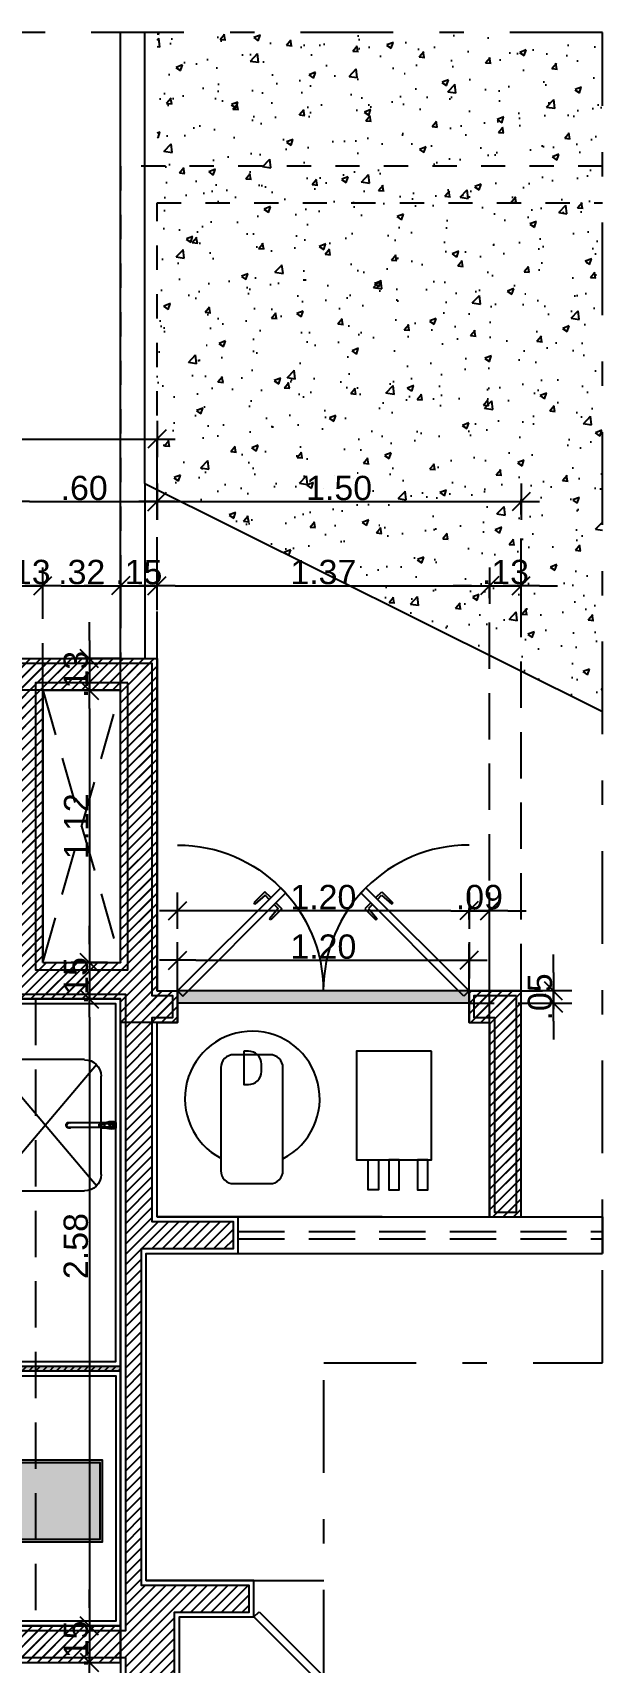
# Model space of a CAD drawing. Header units: millimetres. Extents: x 1999 to 2304, y 1614 to 1800.
# Drawn here: x 2042.85 to 2045.19, y 1639.09 to 1645.8 of the extents above; entities that cross this region are included whole.
import ezdxf

# ---------------------------------------------------------------- set-up
doc = ezdxf.new("R2010")
doc.units = ezdxf.units.MM
doc.header["$LTSCALE"] = 0.03
doc.header["$PDMODE"] = 34
for name, pattern in [('DASHDOT', [25.4, 12.7, -6.35, 0, -6.35]), ('HIDDEN', [9.525, 6.35, -3.175]), ('HIDDEN2', [0.1875, 0.125, -0.0625])]:
    doc.linetypes.add(name, pattern=pattern)
for name, color, linetype in [('BANCADAS', 5, 'Continuous'), ('BLOCOS', 5, 'Continuous'), ('Construir Tijolos', 160, 'Continuous'), ('COTA', 250, 'Continuous'), ('COTA Especificações', 250, 'Continuous'), ('Demolir', 193, 'HIDDEN2'), ('Especificações', 3, 'Continuous'), ('Esquadrias', 3, 'Continuous'), ('Layout', 6, 'Continuous'), ('LOUÇAS E METAIS', 5, 'Continuous'), ('Permanecer', 84, 'Continuous'), ('PL1', 1, 'Continuous'), ('PL250', 250, 'Continuous'), ('PL251', 251, 'Continuous'), ('PL4', 4, 'Continuous'), ('Projeção', 250, 'HIDDEN'), ('Vegetação', 84, 'Continuous')]:
    doc.layers.add(name, color=color, linetype=linetype)
doc.styles.get("Standard").update_dxf_attribs({"font": 'arial.ttf'})
doc.dimstyles.new('TICK01', dxfattribs={"dimscale": 0, "dimtxt": 2, "dimasz": 1.5, "dimexe": 0.18, "dimexo": 0.06, "dimgap": 0.09, "dimtad": 1, "dimzin": 4, "dimdsep": 46, "dimtxsty": 'Standard', "dimblk": 'TICK1', "dimcen": 0.09, "dimclrd": 256, "dimclre": 256, "dimclrt": 4, "dimaunit": 1, "dimadec": 0, "dimazin": 0, "dimtfac": 1, "dimtix": 1, "dimtmove": 2, "dimatfit": 3, "dimldrblk": 'TICK1', "dimfxl": 1, "dimtolj": 1, "dimtzin": 12, "dimarcsym": 0})
pattern_1 = [(45, (0, 0), (-0.02121320344, 0.02121320344), [])]

# ---------------------------------------------------------------- blocks, each defined once
blk = doc.blocks.new('PORTA60E')
at = {"layer": 'Esquadrias'}
for p, q in [((-0.4455, 0.4031), (-0.4243, 0.4243)), ((-0.0212, -0.0212), (-0.4455, 0.4031)), ((-0.4243, 0.4243), (0, 0)), ((-0.3837, 0.3837), (-0.3594, 0.4079)), ((-0.3594, 0.4079), (-0.3134, 0.3619)), ((-0.4049, 0.3624), (-0.4292, 0.3382)), ((-0.4292, 0.3382), (-0.3832, 0.2922)), ((-0.3978, 0.3554), (-0.4146, 0.3386)), ((-0.4146, 0.3386), (-0.3785, 0.2968)), ((-0.3766, 0.3766), (-0.3598, 0.3934)), ((-0.3598, 0.3934), (-0.318, 0.3573)), ((-0.3134, 0.3619), (-0.318, 0.3573)), ((-0.3832, 0.2922), (-0.3785, 0.2968)), ((0, 0), (-0.0212, -0.0212))]:
    blk.add_line(p, q, dxfattribs=at)
at = {"layer": 'Esquadrias', "color": 250}
blk.add_arc((0, 0), 0.6, 90, 180, dxfattribs=at)
blk = doc.blocks.new('compressor.01')
at = {"layer": 'Layout', "color": 5}
blk.add_lwpolyline([(0.0978, -0.096), (0.0978, 0.2239, 0.414214), (0.0578, 0.2639), (-0.055, 0.2639, 0.414214), (-0.0951, 0.2239), (-0.0951, -0.096, 0.414214), (-0.055, -0.1361), (0.0578, -0.1361, 0.414214)], format="xyb", close=True, dxfattribs=at)
at = {"layer": 'Layout'}
blk.add_lwpolyline([(0.0258, -0.1474), (0.0258, -0.0436), (0.012, -0.0436, 0.414214), (-0.0281, -0.0837), (-0.0281, -0.1073, 0.414214), (0.012, -0.1474)], format="xyb", close=True, dxfattribs=at)
at = {"layer": 'Layout', "color": 250}
blk.add_arc((0, 0), 0.2093, 117.0357, 62.1258, dxfattribs=at)
blk = doc.blocks.new('autoclave.01')
at = {"layer": 'Layout'}
h = blk.add_hatch(color=9, dxfattribs=at)
h.dxf.hatch_style = 1
h.paths.add_polyline_path([(0, -0.2425), (0.335, -0.2425), (0.335, 0.2425), (0, 0.2425)])
at = {"layer": 'Layout', "color": 5}
blk.add_lwpolyline([(0, -0.2425), (0.335, -0.2425), (0.335, 0.2425), (0, 0.2425)], close=True, dxfattribs=at)
at = {"layer": 'Layout', "color": 250}
blk.add_lwpolyline([(0.01, -0.2325), (0.325, -0.2325), (0.325, 0.2325), (0.01, 0.2325)], close=True, dxfattribs=at)
blk = doc.blocks.new('erwerh')
at = {"layer": 'BLOCOS', "color": 250}
for p, q in [((557523.0138, 9587158.7642), (557523.2877, 9587159.0864)), ((557523.0138, 9587159.0864), (557523.2877, 9587158.7642))]:
    blk.add_line(p, q, dxfattribs=at)
at = {"layer": 'BLOCOS', "color": 6}
for p, q in [((557523.0458, 9587159.1003), (557523.2558, 9587159.1003)), ((557523.002, 9587158.794), (557523.002, 9587159.0565)), ((557523.2995, 9587159.0565), (557523.2995, 9587158.794)), ((557523.2558, 9587158.7503), (557523.0458, 9587158.7503))]:
    blk.add_line(p, q, dxfattribs=at)
for centre, start, end in [((557523.0458, 9587159.0565), 90, 180), ((557523.2558, 9587159.0565), 0, 90), ((557523.0458, 9587158.794), 180, 270), ((557523.2558, 9587158.794), 270, 0)]:
    blk.add_arc(centre, 0.0437, start, end, dxfattribs=at)
blk = doc.blocks.new('tornaira de parede.01')
at = {"layer": 'LOUÇAS E METAIS'}
for p, q in [((-0.0095, 0.0563), (-0.0095, 0.1923)), ((0.0095, 0.0563), (0.0095, 0.1923)), ((-0.0048, 0.0455), (-0.0048, 0.0695)), ((-0.0048, 0.0695), (0.0047, 0.0695)), ((0.0047, 0.0455), (0.0047, 0.0695)), ((0, 0.0173), (-0.0152, 0.0325)), ((-0.0118, 0), (0.0118, 0)), ((-0.011, 0.0563), (-0.0048, 0.0563)), ((-0.011, 0.0563), (-0.011, 0.0384)), ((-0.0068, 0.0445), (-0.0068, 0.0455)), ((-0.0068, 0.0445), (-0.0068, 0.026)), ((0.0152, 0.0325), (0, 0.0173)), ((0.0047, 0.0563), (0.011, 0.0563)), ((0.0068, 0.0445), (0.0068, 0.0455)), ((0.0068, 0.0455), (0.0068, 0.0455)), ((0.0068, 0.0445), (0.0068, 0.026)), ((0.011, 0.0563), (0.011, 0.0384))]:
    blk.add_line(p, q, dxfattribs=at)
for radius in [0.011, 0.00911, 0.00711]:
    blk.add_circle((0, 0.0173), radius, dxfattribs=at)
for centre, radius, start, end in [((0, 0.1923), 0.012, 322.34154, 217.65846), ((0, 0.1923), 0.0095, 0, 180), ((0.0213, 0.0173), 0.0373, 152.38264, 207.61735), ((0, 0.0173), 0.013, 121.28067, 58.71933), ((-0.021, 0.0384), 0.01, 337.48952, 0), ((0.021, 0.0384), 0.01, 180, 202.51048), ((-0.0213, 0.0173), 0.0373, 332.38265, 27.61736)]:
    blk.add_arc(centre, radius, start, end, dxfattribs=at)
at = {"layer": 'LOUÇAS E METAIS', "extrusion": (0, 0, -1)}
for major_axis, ratio, start_param, end_param in [((-0.00675, 0), 0.145907, 2.351393, 7.073385), ((0.00475, 0), 0.103175, 0, 3.141593)]:
    blk.add_ellipse((0, 0.0455), major_axis=major_axis, ratio=ratio, start_param=start_param, end_param=end_param, dxfattribs=at)
blk = doc.blocks.new('TICK1')
for p, q in [((0, 1), (0, -1)), ((-1, 0), (1, 0)), ((0.5, 0.5), (-0.5, -0.5))]:
    blk.add_line(p, q)
blk = doc.blocks.new('*D182')
at = {"layer": 'COTA', "lineweight": -2}
for p, q in [((2042.6831, 1643.5237), (2042.6081, 1643.5237)), ((2042.7581, 1643.5237), (2042.8881, 1643.5237)), ((2042.9631, 1643.5237), (2043.0381, 1643.5237))]:
    blk.add_line(p, q, dxfattribs=at)
at = {"layer": 'COTA', "linetype": 'HIDDEN', "lineweight": -2}
for p, q in [((2042.7581, 1643.2264), (2042.7581, 1643.5327)), ((2042.8881, 1643.0964), (2042.8881, 1643.5327))]:
    blk.add_line(p, q, dxfattribs=at)
at = {"layer": 'DEFPOINTS', "color": 0}
for p in [(2042.8881, 1643.5237), (2042.7581, 1643.2234), (2042.8881, 1643.0934)]:
    blk.add_point(p, dxfattribs=at)
at = {"layer": 'COTA', "lineweight": -2, "xscale": 0.07499999993790162, "yscale": 0.07499999993790162, "zscale": 0.07499999993790162}
blk.add_blockref('TICK1', (2042.7581, 1643.5237), dxfattribs=at)
at = {"layer": 'COTA', "lineweight": -2, "xscale": 0.07499999993790162, "yscale": 0.07499999993790162, "zscale": 0.07499999993790162, "rotation": 180}
blk.add_blockref('TICK1', (2042.8881, 1643.5237), dxfattribs=at)
at = {"layer": 'COTA', "color": 4, "insert": (2042.8231, 1643.5793), "char_height": 0.1, "attachment_point": 5}
blk.add_mtext('\\A1;.13', dxfattribs=at)
blk = doc.blocks.new('*D183')
at = {"layer": 'COTA', "linetype": 'HIDDEN', "lineweight": -2}
for p, q in [((2042.8881, 1643.0964), (2042.8881, 1643.5327)), ((2043.2081, 1643.0964), (2043.2081, 1643.5327))]:
    blk.add_line(p, q, dxfattribs=at)
at = {"layer": 'COTA', "lineweight": -2}
blk.add_line((2042.9631, 1643.5237), (2043.1331, 1643.5237), dxfattribs=at)
at = {"layer": 'DEFPOINTS', "color": 0}
for p in [(2043.2081, 1643.5237), (2042.8881, 1643.0934), (2043.2081, 1643.0934)]:
    blk.add_point(p, dxfattribs=at)
at = {"layer": 'COTA', "lineweight": -2, "xscale": 0.07499999993790162, "yscale": 0.07499999993790162, "zscale": 0.07499999993790162, "rotation": 180}
blk.add_blockref('TICK1', (2042.8881, 1643.5237), dxfattribs=at)
at = {"layer": 'COTA', "lineweight": -2, "xscale": 0.07499999993790162, "yscale": 0.07499999993790162, "zscale": 0.07499999993790162}
blk.add_blockref('TICK1', (2043.2081, 1643.5237), dxfattribs=at)
at = {"layer": 'COTA', "color": 4, "insert": (2043.0481, 1643.5793), "char_height": 0.1, "attachment_point": 5}
blk.add_mtext('\\A1;.32', dxfattribs=at)
blk = doc.blocks.new('*D184')
at = {"layer": 'COTA', "lineweight": -2}
for p, q in [((2043.1331, 1643.5237), (2043.0581, 1643.5237)), ((2043.2081, 1643.5237), (2043.3581, 1643.5237)), ((2043.4331, 1643.5237), (2043.5081, 1643.5237))]:
    blk.add_line(p, q, dxfattribs=at)
at = {"layer": 'COTA', "linetype": 'HIDDEN', "lineweight": -2}
for p, q in [((2043.2081, 1643.0964), (2043.2081, 1643.5327)), ((2043.3581, 1643.2264), (2043.3581, 1643.5327))]:
    blk.add_line(p, q, dxfattribs=at)
at = {"layer": 'DEFPOINTS', "color": 0}
for p in [(2043.3581, 1643.5237), (2043.3581, 1643.2234), (2043.2081, 1643.0934)]:
    blk.add_point(p, dxfattribs=at)
at = {"layer": 'COTA', "lineweight": -2, "xscale": 0.07499999993790162, "yscale": 0.07499999993790162, "zscale": 0.07499999993790162}
blk.add_blockref('TICK1', (2043.2081, 1643.5237), dxfattribs=at)
at = {"layer": 'COTA', "lineweight": -2, "xscale": 0.07499999993790162, "yscale": 0.07499999993790162, "zscale": 0.07499999993790162, "rotation": 180}
blk.add_blockref('TICK1', (2043.3581, 1643.5237), dxfattribs=at)
at = {"layer": 'COTA', "color": 4, "insert": (2043.2831, 1643.5792), "char_height": 0.1, "attachment_point": 5}
blk.add_mtext('\\A1;.15', dxfattribs=at)
blk = doc.blocks.new('*D185')
at = {"layer": 'COTA', "linetype": 'HIDDEN', "lineweight": -2}
for p, q in [((2043.3581, 1643.2264), (2043.3581, 1643.5327)), ((2044.7281, 1641.7294), (2044.7281, 1643.5327))]:
    blk.add_line(p, q, dxfattribs=at)
at = {"layer": 'COTA', "lineweight": -2}
blk.add_line((2043.4331, 1643.5237), (2044.6531, 1643.5237), dxfattribs=at)
at = {"layer": 'DEFPOINTS', "color": 0}
for p in [(2044.7281, 1643.5237), (2043.3581, 1643.2234), (2044.7281, 1641.7264)]:
    blk.add_point(p, dxfattribs=at)
at = {"layer": 'COTA', "lineweight": -2, "xscale": 0.07499999993790162, "yscale": 0.07499999993790162, "zscale": 0.07499999993790162, "rotation": 180}
blk.add_blockref('TICK1', (2043.3581, 1643.5237), dxfattribs=at)
at = {"layer": 'COTA', "lineweight": -2, "xscale": 0.07499999993790162, "yscale": 0.07499999993790162, "zscale": 0.07499999993790162}
blk.add_blockref('TICK1', (2044.7281, 1643.5237), dxfattribs=at)
at = {"layer": 'COTA', "color": 4, "insert": (2044.0431, 1643.5793), "char_height": 0.1, "attachment_point": 5}
blk.add_mtext('\\A1;1.37', dxfattribs=at)
blk = doc.blocks.new('*D186')
at = {"layer": 'COTA', "lineweight": -2}
for p, q in [((2044.6531, 1643.5237), (2044.5781, 1643.5237)), ((2044.7281, 1643.5237), (2044.8581, 1643.5237)), ((2044.9331, 1643.5237), (2045.0081, 1643.5237))]:
    blk.add_line(p, q, dxfattribs=at)
at = {"layer": 'COTA', "linetype": 'HIDDEN', "lineweight": -2}
for p, q in [((2044.7281, 1641.7294), (2044.7281, 1643.5327)), ((2044.8581, 1641.8594), (2044.8581, 1643.5327))]:
    blk.add_line(p, q, dxfattribs=at)
at = {"layer": 'DEFPOINTS', "color": 0}
for p in [(2044.8581, 1643.5237), (2044.8581, 1641.8564), (2044.7281, 1641.7264)]:
    blk.add_point(p, dxfattribs=at)
at = {"layer": 'COTA', "lineweight": -2, "xscale": 0.07499999993790162, "yscale": 0.07499999993790162, "zscale": 0.07499999993790162}
blk.add_blockref('TICK1', (2044.7281, 1643.5237), dxfattribs=at)
at = {"layer": 'COTA', "lineweight": -2, "xscale": 0.07499999993790162, "yscale": 0.07499999993790162, "zscale": 0.07499999993790162, "rotation": 180}
blk.add_blockref('TICK1', (2044.8581, 1643.5237), dxfattribs=at)
at = {"layer": 'COTA', "color": 4, "insert": (2044.7931, 1643.5793), "char_height": 0.1, "attachment_point": 5}
blk.add_mtext('\\A1;.13', dxfattribs=at)
blk = doc.blocks.new('*D188')
at = {"layer": 'COTA', "linetype": 'HIDDEN', "lineweight": -2}
for p, q in [((2042.7581, 1643.5267), (2042.7581, 1643.8784)), ((2043.3581, 1643.5267), (2043.3581, 1643.8784))]:
    blk.add_line(p, q, dxfattribs=at)
at = {"layer": 'COTA', "lineweight": -2}
blk.add_line((2042.8331, 1643.8694), (2043.2831, 1643.8694), dxfattribs=at)
at = {"layer": 'DEFPOINTS', "color": 0}
for p in [(2043.3581, 1643.8694), (2042.7581, 1643.5237), (2043.3581, 1643.5237)]:
    blk.add_point(p, dxfattribs=at)
at = {"layer": 'COTA', "lineweight": -2, "xscale": 0.07499999993790162, "yscale": 0.07499999993790162, "zscale": 0.07499999993790162, "rotation": 180}
blk.add_blockref('TICK1', (2042.7581, 1643.8694), dxfattribs=at)
at = {"layer": 'COTA', "lineweight": -2, "xscale": 0.07499999993790162, "yscale": 0.07499999993790162, "zscale": 0.07499999993790162}
blk.add_blockref('TICK1', (2043.3581, 1643.8694), dxfattribs=at)
at = {"layer": 'COTA', "color": 4, "insert": (2043.0581, 1643.925), "char_height": 0.1, "attachment_point": 5}
blk.add_mtext('\\A1;.60', dxfattribs=at)
blk = doc.blocks.new('*D189')
at = {"layer": 'COTA', "linetype": 'HIDDEN', "lineweight": -2}
for p, q in [((2043.3581, 1643.5267), (2043.3581, 1643.8784)), ((2044.8581, 1643.5267), (2044.8581, 1643.8784))]:
    blk.add_line(p, q, dxfattribs=at)
at = {"layer": 'COTA', "lineweight": -2}
blk.add_line((2043.4331, 1643.8694), (2044.7831, 1643.8694), dxfattribs=at)
at = {"layer": 'DEFPOINTS', "color": 0}
for p in [(2044.8581, 1643.8694), (2043.3581, 1643.5237), (2044.8581, 1643.5237)]:
    blk.add_point(p, dxfattribs=at)
at = {"layer": 'COTA', "lineweight": -2, "xscale": 0.07499999993790162, "yscale": 0.07499999993790162, "zscale": 0.07499999993790162, "rotation": 180}
blk.add_blockref('TICK1', (2043.3581, 1643.8694), dxfattribs=at)
at = {"layer": 'COTA', "lineweight": -2, "xscale": 0.07499999993790162, "yscale": 0.07499999993790162, "zscale": 0.07499999993790162}
blk.add_blockref('TICK1', (2044.8581, 1643.8694), dxfattribs=at)
at = {"layer": 'COTA', "color": 4, "insert": (2044.1081, 1643.925), "char_height": 0.1, "attachment_point": 5}
blk.add_mtext('\\A1;1.50', dxfattribs=at)
blk = doc.blocks.new('*D190')
at = {"layer": 'COTA', "linetype": 'HIDDEN', "lineweight": -2}
for p, q in [((2036.3061, 1643.8724), (2036.3061, 1644.1361)), ((2043.3581, 1643.8724), (2043.3581, 1644.1361))]:
    blk.add_line(p, q, dxfattribs=at)
at = {"layer": 'COTA', "lineweight": -2}
blk.add_line((2036.3811, 1644.1271), (2043.2831, 1644.1271), dxfattribs=at)
at = {"layer": 'DEFPOINTS', "color": 0}
for p in [(2043.3581, 1644.1271), (2036.3061, 1643.8694), (2043.3581, 1643.8694)]:
    blk.add_point(p, dxfattribs=at)
at = {"layer": 'COTA', "lineweight": -2, "xscale": 0.07499999993790162, "yscale": 0.07499999993790162, "zscale": 0.07499999993790162, "rotation": 180}
blk.add_blockref('TICK1', (2036.3061, 1644.1271), dxfattribs=at)
at = {"layer": 'COTA', "lineweight": -2, "xscale": 0.07499999993790162, "yscale": 0.07499999993790162, "zscale": 0.07499999993790162}
blk.add_blockref('TICK1', (2043.3581, 1644.1271), dxfattribs=at)
at = {"layer": 'COTA', "color": 4, "insert": (2039.8321, 1644.1826), "char_height": 0.1, "attachment_point": 5}
blk.add_mtext('\\A1;7.05', dxfattribs=at)
blk = doc.blocks.new('*D253')
at = {"layer": 'COTA', "lineweight": -2}
for p, q in [((2040.8631, 1643.2984), (2040.8631, 1643.3734)), ((2040.8631, 1643.2234), (2040.8631, 1643.0934)), ((2040.8631, 1643.0184), (2040.8631, 1642.9434))]:
    blk.add_line(p, q, dxfattribs=at)
at = {"layer": 'COTA', "linetype": 'HIDDEN', "lineweight": -2}
for p, q in [((2042.7551, 1643.2234), (2040.8541, 1643.2234)), ((2042.8851, 1643.0934), (2040.8541, 1643.0934))]:
    blk.add_line(p, q, dxfattribs=at)
at = {"layer": 'DEFPOINTS', "color": 0}
for p in [(2042.7581, 1643.2234), (2040.8631, 1643.0934), (2042.8881, 1643.0934)]:
    blk.add_point(p, dxfattribs=at)
at = {"layer": 'COTA', "lineweight": -2, "xscale": 0.07499999993790162, "yscale": 0.07499999993790162, "zscale": 0.07499999993790162}
for p, rotation in [((2040.8631, 1643.2234), 270), ((2040.8631, 1643.0934), 90)]:
    blk.add_blockref('TICK1', p, dxfattribs=dict(at, rotation=rotation))
at = {"layer": 'COTA', "color": 4, "insert": (2040.8075, 1643.1584), "char_height": 0.1, "attachment_point": 5, "rotation": 90}
blk.add_mtext('\\A1;.13', dxfattribs=at)
blk = doc.blocks.new('*D254')
at = {"layer": 'COTA', "linetype": 'HIDDEN', "lineweight": -2}
for p, q in [((2042.8851, 1643.0934), (2040.8541, 1643.0934)), ((2042.7551, 1641.9734), (2040.8541, 1641.9734))]:
    blk.add_line(p, q, dxfattribs=at)
at = {"layer": 'COTA', "lineweight": -2}
blk.add_line((2040.8631, 1643.0184), (2040.8631, 1642.0484), dxfattribs=at)
at = {"layer": 'DEFPOINTS', "color": 0}
for p in [(2042.8881, 1643.0934), (2040.8631, 1641.9734), (2042.7581, 1641.9734)]:
    blk.add_point(p, dxfattribs=at)
at = {"layer": 'COTA', "lineweight": -2, "xscale": 0.07499999993790162, "yscale": 0.07499999993790162, "zscale": 0.07499999993790162}
for p, rotation in [((2040.8631, 1643.0934), 90), ((2040.8631, 1641.9734), 270)]:
    blk.add_blockref('TICK1', p, dxfattribs=dict(at, rotation=rotation))
at = {"layer": 'COTA', "color": 4, "insert": (2040.8084, 1642.5334), "char_height": 0.1, "attachment_point": 5, "rotation": 90}
blk.add_mtext('\\A1;1.12', dxfattribs=at)
blk = doc.blocks.new('*D291')
at = {"layer": 'COTA', "lineweight": -2}
for p, q in [((2043.0796, 1643.2984), (2043.0796, 1643.3734)), ((2043.0796, 1643.2234), (2043.0796, 1643.0934)), ((2043.0796, 1643.0184), (2043.0796, 1642.9434))]:
    blk.add_line(p, q, dxfattribs=at)
at = {"layer": 'COTA', "linetype": 'HIDDEN', "lineweight": -2}
for p, q in [((2043.2051, 1643.2234), (2043.0706, 1643.2234)), ((2043.2051, 1643.0934), (2043.0706, 1643.0934))]:
    blk.add_line(p, q, dxfattribs=at)
at = {"layer": 'DEFPOINTS', "color": 0}
for p in [(2043.2081, 1643.2234), (2043.0796, 1643.0934), (2043.2081, 1643.0934)]:
    blk.add_point(p, dxfattribs=at)
at = {"layer": 'COTA', "lineweight": -2, "xscale": 0.07499999993790162, "yscale": 0.07499999993790162, "zscale": 0.07499999993790162}
for p, rotation in [((2043.0796, 1643.2234), 270), ((2043.0796, 1643.0934), 90)]:
    blk.add_blockref('TICK1', p, dxfattribs=dict(at, rotation=rotation))
at = {"layer": 'COTA', "color": 4, "insert": (2043.024, 1643.1584), "char_height": 0.1, "attachment_point": 5, "rotation": 90}
blk.add_mtext('\\A1;.13', dxfattribs=at)
blk = doc.blocks.new('*D292')
at = {"layer": 'COTA', "linetype": 'HIDDEN', "lineweight": -2}
for p, q in [((2043.2051, 1643.0934), (2043.0706, 1643.0934)), ((2043.0511, 1641.9734), (2043.0886, 1641.9734))]:
    blk.add_line(p, q, dxfattribs=at)
at = {"layer": 'COTA', "lineweight": -2}
blk.add_line((2043.0796, 1643.0184), (2043.0796, 1642.0484), dxfattribs=at)
at = {"layer": 'DEFPOINTS', "color": 0}
for p in [(2043.2081, 1643.0934), (2043.0481, 1641.9734), (2043.0796, 1641.9734)]:
    blk.add_point(p, dxfattribs=at)
at = {"layer": 'COTA', "lineweight": -2, "xscale": 0.07499999993790162, "yscale": 0.07499999993790162, "zscale": 0.07499999993790162}
for p, rotation in [((2043.0796, 1643.0934), 90), ((2043.0796, 1641.9734), 270)]:
    blk.add_blockref('TICK1', p, dxfattribs=dict(at, rotation=rotation))
at = {"layer": 'COTA', "color": 4, "insert": (2043.0249, 1642.5334), "char_height": 0.1, "attachment_point": 5, "rotation": 90}
blk.add_mtext('\\A1;1.12', dxfattribs=at)
blk = doc.blocks.new('*D293')
at = {"layer": 'COTA', "lineweight": -2}
for p, q in [((2043.0796, 1642.0484), (2043.0796, 1642.1234)), ((2043.0796, 1641.9734), (2043.0796, 1641.8234)), ((2043.0796, 1641.7484), (2043.0796, 1641.6734))]:
    blk.add_line(p, q, dxfattribs=at)
at = {"layer": 'COTA', "linetype": 'HIDDEN', "lineweight": -2}
for p, q in [((2043.0511, 1641.9734), (2043.0886, 1641.9734)), ((2043.0826, 1641.8234), (2043.0886, 1641.8234))]:
    blk.add_line(p, q, dxfattribs=at)
at = {"layer": 'DEFPOINTS', "color": 0}
for p in [(2043.0481, 1641.9734), (2043.0796, 1641.8234), (2043.0796, 1641.8234)]:
    blk.add_point(p, dxfattribs=at)
at = {"layer": 'COTA', "lineweight": -2, "xscale": 0.07499999993790162, "yscale": 0.07499999993790162, "zscale": 0.07499999993790162}
for p, rotation in [((2043.0796, 1641.9734), 270), ((2043.0796, 1641.8234), 90)]:
    blk.add_blockref('TICK1', p, dxfattribs=dict(at, rotation=rotation))
at = {"layer": 'COTA', "color": 4, "insert": (2043.024, 1641.8984), "char_height": 0.1, "attachment_point": 5, "rotation": 90}
blk.add_mtext('\\A1;.15', dxfattribs=at)
blk = doc.blocks.new('*D294')
at = {"layer": 'COTA', "linetype": 'HIDDEN', "lineweight": -2}
for p, q in [((2043.0826, 1641.8234), (2043.0886, 1641.8234)), ((2043.0826, 1639.2434), (2043.0886, 1639.2434))]:
    blk.add_line(p, q, dxfattribs=at)
at = {"layer": 'COTA', "lineweight": -2}
blk.add_line((2043.0796, 1641.7484), (2043.0796, 1639.3184), dxfattribs=at)
at = {"layer": 'DEFPOINTS', "color": 0}
for p in [(2043.0796, 1641.8234), (2043.0796, 1639.2434), (2043.0796, 1639.2434)]:
    blk.add_point(p, dxfattribs=at)
at = {"layer": 'COTA', "lineweight": -2, "xscale": 0.07499999993790162, "yscale": 0.07499999993790162, "zscale": 0.07499999993790162}
for p, rotation in [((2043.0796, 1641.8234), 90), ((2043.0796, 1639.2434), 270)]:
    blk.add_blockref('TICK1', p, dxfattribs=dict(at, rotation=rotation))
at = {"layer": 'COTA', "color": 4, "insert": (2043.024, 1640.8063), "char_height": 0.1, "attachment_point": 5, "rotation": 90}
blk.add_mtext('\\A1;2.58', dxfattribs=at)
blk = doc.blocks.new('*D295')
at = {"layer": 'COTA', "lineweight": -2}
for p, q in [((2043.0796, 1639.3184), (2043.0796, 1639.3934)), ((2043.0796, 1639.2434), (2043.0796, 1639.0934)), ((2043.0796, 1639.0184), (2043.0796, 1638.9434))]:
    blk.add_line(p, q, dxfattribs=at)
at = {"layer": 'COTA', "linetype": 'HIDDEN', "lineweight": -2}
for p, q in [((2043.0826, 1639.2434), (2043.0886, 1639.2434)), ((2043.0826, 1639.0934), (2043.0886, 1639.0934))]:
    blk.add_line(p, q, dxfattribs=at)
at = {"layer": 'DEFPOINTS', "color": 0}
for p in [(2043.0796, 1639.2434), (2043.0796, 1639.0934), (2043.0796, 1639.0934)]:
    blk.add_point(p, dxfattribs=at)
at = {"layer": 'COTA', "lineweight": -2, "xscale": 0.07499999993790162, "yscale": 0.07499999993790162, "zscale": 0.07499999993790162}
for p, rotation in [((2043.0796, 1639.2434), 270), ((2043.0796, 1639.0934), 90)]:
    blk.add_blockref('TICK1', p, dxfattribs=dict(at, rotation=rotation))
at = {"layer": 'COTA', "color": 4, "insert": (2043.024, 1639.1684), "char_height": 0.1, "attachment_point": 5, "rotation": 90}
blk.add_mtext('\\A1;.15', dxfattribs=at)
blk = doc.blocks.new('*D296')
at = {"layer": 'COTA', "linetype": 'HIDDEN', "lineweight": -2}
for p, q in [((2043.0826, 1639.0934), (2043.0886, 1639.0934)), ((2043.0826, 1637.9934), (2043.0886, 1637.9934))]:
    blk.add_line(p, q, dxfattribs=at)
at = {"layer": 'COTA', "lineweight": -2}
blk.add_line((2043.0796, 1639.0184), (2043.0796, 1638.0684), dxfattribs=at)
at = {"layer": 'DEFPOINTS', "color": 0}
for p in [(2043.0796, 1639.0934), (2043.0796, 1637.9934), (2043.0796, 1637.9934)]:
    blk.add_point(p, dxfattribs=at)
at = {"layer": 'COTA', "lineweight": -2, "xscale": 0.07499999993790162, "yscale": 0.07499999993790162, "zscale": 0.07499999993790162}
for p, rotation in [((2043.0796, 1639.0934), 90), ((2043.0796, 1637.9934), 270)]:
    blk.add_blockref('TICK1', p, dxfattribs=dict(at, rotation=rotation))
at = {"layer": 'COTA', "color": 4, "insert": (2043.024, 1638.5434), "char_height": 0.1, "attachment_point": 5, "rotation": 90}
blk.add_mtext('\\A1;1.10', dxfattribs=at)
blk = doc.blocks.new('*D323')
at = {"layer": 'COTA', "lineweight": -2}
for p, q in [((2044.5681, 1642.1862), (2044.4931, 1642.1862)), ((2044.7281, 1642.1862), (2044.6431, 1642.1862)), ((2044.8031, 1642.1862), (2044.8781, 1642.1862))]:
    blk.add_line(p, q, dxfattribs=at)
at = {"layer": 'COTA', "linetype": 'HIDDEN', "lineweight": -2}
for p, q in [((2044.6431, 1641.8594), (2044.6431, 1642.1952)), ((2044.7281, 1641.8594), (2044.7281, 1642.1952))]:
    blk.add_line(p, q, dxfattribs=at)
at = {"layer": 'DEFPOINTS', "color": 0}
for p in [(2044.6431, 1642.1862), (2044.6431, 1641.8564), (2044.7281, 1641.8564)]:
    blk.add_point(p, dxfattribs=at)
at = {"layer": 'COTA', "lineweight": -2, "xscale": 0.07499999993790162, "yscale": 0.07499999993790162, "zscale": 0.07499999993790162}
blk.add_blockref('TICK1', (2044.6431, 1642.1862), dxfattribs=at)
at = {"layer": 'COTA', "lineweight": -2, "xscale": 0.07499999993790162, "yscale": 0.07499999993790162, "zscale": 0.07499999993790162, "rotation": 180}
blk.add_blockref('TICK1', (2044.7281, 1642.1862), dxfattribs=at)
at = {"layer": 'COTA', "color": 4, "insert": (2044.6856, 1642.2418), "char_height": 0.1, "attachment_point": 5}
blk.add_mtext('\\A1;.09', dxfattribs=at)
blk = doc.blocks.new('*D324')
at = {"layer": 'COTA', "linetype": 'HIDDEN', "lineweight": -2}
for p, q in [((2043.4431, 1641.8594), (2043.4431, 1642.1952)), ((2044.6431, 1641.8594), (2044.6431, 1642.1952))]:
    blk.add_line(p, q, dxfattribs=at)
at = {"layer": 'COTA', "lineweight": -2}
blk.add_line((2044.5681, 1642.1862), (2043.5181, 1642.1862), dxfattribs=at)
at = {"layer": 'DEFPOINTS', "color": 0}
for p in [(2043.4431, 1642.1862), (2043.4431, 1641.8564), (2044.6431, 1641.8564)]:
    blk.add_point(p, dxfattribs=at)
at = {"layer": 'COTA', "lineweight": -2, "xscale": 0.07499999993790162, "yscale": 0.07499999993790162, "zscale": 0.07499999993790162, "rotation": 180}
blk.add_blockref('TICK1', (2043.4431, 1642.1862), dxfattribs=at)
at = {"layer": 'COTA', "lineweight": -2, "xscale": 0.07499999993790162, "yscale": 0.07499999993790162, "zscale": 0.07499999993790162}
blk.add_blockref('TICK1', (2044.6431, 1642.1862), dxfattribs=at)
at = {"layer": 'COTA', "color": 4, "insert": (2044.0431, 1642.2418), "char_height": 0.1, "attachment_point": 5}
blk.add_mtext('\\A1;1.20', dxfattribs=at)
blk = doc.blocks.new('*D541')
at = {"layer": 'COTA Especificações', "linetype": 'HIDDEN', "lineweight": -2, "ltscale": 0.2}
for p, q in [((2043.4431, 1641.8594), (2043.4431, 1641.9913)), ((2044.6431, 1641.8594), (2044.6431, 1641.9913))]:
    blk.add_line(p, q, dxfattribs=at)
at = {"layer": 'COTA Especificações', "lineweight": -2, "ltscale": 0.2}
blk.add_line((2043.5181, 1641.9823), (2044.5681, 1641.9823), dxfattribs=at)
at = {"layer": 'DEFPOINTS', "color": 0, "ltscale": 0.2}
for p in [(2044.6431, 1641.9823), (2043.4431, 1641.8564), (2044.6431, 1641.8564)]:
    blk.add_point(p, dxfattribs=at)
at = {"layer": 'COTA Especificações', "lineweight": -2, "ltscale": 0.2, "xscale": 0.07499999993790162, "yscale": 0.07499999993790162, "zscale": 0.07499999993790162, "rotation": 180}
blk.add_blockref('TICK1', (2043.4431, 1641.9823), dxfattribs=at)
at = {"layer": 'COTA Especificações', "lineweight": -2, "ltscale": 0.2, "xscale": 0.07499999993790162, "yscale": 0.07499999993790162, "zscale": 0.07499999993790162}
blk.add_blockref('TICK1', (2044.6431, 1641.9823), dxfattribs=at)
at = {"layer": 'COTA Especificações', "color": 4, "ltscale": 0.2, "insert": (2044.0431, 1642.0379), "char_height": 0.1, "attachment_point": 5}
blk.add_mtext('\\A1;1.20', dxfattribs=at)
blk = doc.blocks.new('*D542')
at = {"layer": 'COTA Especificações', "lineweight": -2, "ltscale": 0.2}
for p, q in [((2044.9912, 1641.9314), (2044.9912, 1642.0064)), ((2044.9912, 1641.8564), (2044.9912, 1641.8064)), ((2044.9912, 1641.7314), (2044.9912, 1641.6564))]:
    blk.add_line(p, q, dxfattribs=at)
at = {"layer": 'COTA Especificações', "linetype": 'HIDDEN', "lineweight": -2, "ltscale": 0.2}
for p, q in [((2044.6461, 1641.8564), (2045.0002, 1641.8564)), ((2044.6461, 1641.8064), (2045.0002, 1641.8064))]:
    blk.add_line(p, q, dxfattribs=at)
at = {"layer": 'DEFPOINTS', "color": 0, "ltscale": 0.2}
for p in [(2044.6431, 1641.8564), (2044.6431, 1641.8064), (2044.9912, 1641.8064)]:
    blk.add_point(p, dxfattribs=at)
at = {"layer": 'COTA Especificações', "lineweight": -2, "ltscale": 0.2, "xscale": 0.07499999993790162, "yscale": 0.07499999993790162, "zscale": 0.07499999993790162}
for p, rotation in [((2044.9912, 1641.8564), 270), ((2044.9912, 1641.8064), 90)]:
    blk.add_blockref('TICK1', p, dxfattribs=dict(at, rotation=rotation))
at = {"layer": 'COTA Especificações', "color": 4, "ltscale": 0.2, "insert": (2044.9356, 1641.8314), "char_height": 0.1, "attachment_point": 5, "rotation": 90}
blk.add_mtext('\\A1;.05', dxfattribs=at)

msp = doc.modelspace()

# ---------------------------------------------------------------- hatches: boundary and pattern name
at = {"layer": 'BANCADAS'}
h = msp.add_hatch(color=9, dxfattribs=at)
h.dxf.hatch_style = 1
h.paths.add_polyline_path([(2043.2081, 1640.2919), (2042.6081, 1640.2919), (2042.6081, 1640.3119), (2043.2081, 1640.3119)])
h = msp.add_hatch(dxfattribs=at)
h.set_pattern_fill('_USER', color=6, scale=0.02, angle=45, pattern_type=0)
h.set_pattern_definition([(45, (-165.96624, 896.423), (-0.01414213562, 0.01414213562), [])])
h.paths.add_polyline_path([(2043.2081, 1640.2919), (2042.6081, 1640.2919), (2042.6081, 1640.3119), (2043.2081, 1640.3119)])
at = {"layer": 'Construir Tijolos'}
h = msp.add_hatch(dxfattribs=at)
h.set_pattern_fill('_USER', color=256, scale=0.03, angle=45, pattern_type=0)
h.set_pattern_definition(pattern_1)
h.paths.add_polyline_path([(2036.3061, 1638.7434), (2036.4831, 1638.7434), (2036.4831, 1641.8434), (2036.9581, 1641.8434), (2036.9581, 1641.9734), (2036.3061, 1641.9734)])
h.paths.add_polyline_path([(2036.4831, 1637.8634), (2038.0031, 1637.8634), (2038.0031, 1637.7114), (2038.1331, 1637.7114), (2038.1331, 1637.8634), (2038.2831, 1637.8634), (2038.2831, 1637.9934), (2036.4831, 1637.9934)])
h.paths.add_polyline_path([(2036.4831, 1638.1334), (2036.4831, 1638.2434), (2036.3061, 1638.2434), (2036.3061, 1637.9224), (2036.3311, 1637.9224), (2036.3311, 1638.1334)])
h.paths.add_polyline_path([(2043.2081, 1639.2434), (2041.7081, 1639.2434), (2041.7081, 1639.3934), (2041.5581, 1639.3934), (2041.5581, 1637.9934), (2039.1831, 1637.9934), (2039.1831, 1637.8634), (2039.3331, 1637.8634), (2039.3331, 1637.7934), (2039.4831, 1637.7934), (2039.4831, 1637.8434), (2041.7581, 1637.8434), (2041.7581, 1637.9934), (2041.7081, 1637.9934), (2041.7081, 1639.0934), (2043.2081, 1639.0934)])
h.paths.add_polyline_path([(2043.3101, 1637.8434), (2042.3581, 1637.8434), (2042.3581, 1637.9934), (2043.2081, 1637.9934), (2043.2081, 1638.8534), (2043.3101, 1638.8534)])
h.paths.add_polyline_path([(2039.4631, 1634.0134), (2039.3331, 1634.0134), (2039.3331, 1636.9934), (2039.4831, 1636.9934), (2039.4831, 1635.5634), (2043.3101, 1635.5634), (2043.3101, 1635.4134), (2039.4631, 1635.4134)])
h.paths.add_polyline_path([(2038.0031, 1636.7114), (2038.1331, 1636.7114), (2038.1331, 1635.6594), (2038.0031, 1635.6594)])
h.paths.add_polyline_path([(2037.9331, 1633.2594), (2038.1331, 1633.2594), (2038.1331, 1634.7594), (2038.0031, 1634.7594), (2038.0031, 1634.6594), (2036.4831, 1634.6594), (2036.4831, 1634.7784), (2036.3061, 1634.7784), (2036.3061, 1634.1784), (2036.4831, 1634.1784), (2036.4831, 1634.5094), (2037.9831, 1634.5094), (2037.9831, 1633.4094), (2037.9331, 1633.4094)])
h.paths.add_polyline_path([(2036.3061, 1633.1594), (2036.4831, 1633.1594), (2036.4831, 1633.2594), (2037.2331, 1633.2594), (2037.2331, 1633.4094), (2036.3061, 1633.4094)])
h.paths.add_polyline_path([(2036.4831, 1632.1094), (2037.9831, 1632.1094), (2037.9831, 1631.6594), (2038.1331, 1631.6594), (2038.1331, 1632.2594), (2036.4831, 1632.2594), (2036.4831, 1632.3594), (2036.3061, 1632.3594), (2036.3061, 1631.8094), (2036.4831, 1631.8094)])
h.paths.add_polyline_path([(2036.3061, 1630.2714), (2036.3061, 1630.9574), (2036.4831, 1630.9574), (2036.4831, 1631.0094), (2037.9831, 1631.0094), (2037.9831, 1631.0594), (2038.1331, 1631.0594), (2038.1331, 1630.7594), (2037.9831, 1630.7594), (2037.9831, 1630.8594), (2036.4831, 1630.8594), (2036.4831, 1630.2714)])
h.paths.add_polyline_path([(2039.3331, 1631.9834), (2039.4631, 1631.9834), (2039.4631, 1630.4369), (2039.3331, 1630.4369)])
h.paths.add_polyline_path([(2043.3101, 1633.0634), (2043.3101, 1632.3104), (2043.2901, 1632.3104), (2043.2901, 1632.9134), (2042.1901, 1632.9134), (2042.1901, 1631.4134), (2042.2401, 1631.4134), (2042.2401, 1631.2634), (2042.0401, 1631.2634), (2042.0401, 1632.9334), (2039.4631, 1632.9334), (2039.4631, 1632.8834), (2039.3331, 1632.8834), (2039.3331, 1633.1134), (2039.4631, 1633.1134), (2039.4631, 1633.0634)])
h.paths.add_polyline_path([(2043.3101, 1631.2634), (2042.8401, 1631.2634), (2042.8401, 1631.4134), (2043.2901, 1631.4134), (2043.2901, 1632.3104), (2043.3101, 1632.3104)], flags=17)
h.paths.add_polyline_path([(2043.3101, 1629.0094), (2039.3331, 1629.0094), (2039.3331, 1629.4369), (2039.4631, 1629.4369), (2039.4631, 1629.1394), (2043.3101, 1629.1394)])
h.paths.add_polyline_path([(2036.4831, 1629.0094), (2038.1331, 1629.0094), (2038.1331, 1629.9594), (2037.9831, 1629.9594), (2037.9831, 1629.1594), (2036.4831, 1629.1594)])
h.paths.add_polyline_path([(2036.3061, 1626.7324), (2036.4831, 1626.7324), (2036.4831, 1627.7194), (2036.3061, 1627.7194)])
h.paths.add_polyline_path([(2036.1726, 1625.4814), (2036.1726, 1625.3814), (2038.4331, 1625.3814), (2038.4331, 1625.8094), (2037.2061, 1625.8094), (2037.2061, 1625.4814)])
h.paths.add_polyline_path([(2042.2891, 1625.4814), (2040.9331, 1625.4814), (2040.9331, 1625.8094), (2043.3101, 1625.8094), (2043.3101, 1625.7814), (2042.2891, 1625.7814)])
h.paths.add_polyline_path([(2042.8881, 1641.9734), (2042.8881, 1643.0934), (2043.2081, 1643.0934), (2043.2081, 1641.9734)])
h.paths.add_polyline_path([(2042.3366, 1641.8234), (2042.3366, 1641.9734), (2042.7581, 1641.9734), (2042.7581, 1643.2234), (2043.3581, 1643.2234), (2043.3581, 1641.8564), (2043.4431, 1641.8564), (2043.4431, 1641.7264), (2043.2081, 1641.7264), (2043.2081, 1641.8234)])
h = msp.add_hatch(dxfattribs=at)
h.set_pattern_fill('_USER', color=256, scale=0.03, angle=45, pattern_type=0)
h.set_pattern_definition(pattern_1)
h.paths.add_polyline_path([(2044.8581, 1640.9264), (2044.8581, 1641.8564), (2044.6431, 1641.8564), (2044.6431, 1641.7264), (2044.7281, 1641.7264), (2044.7281, 1640.9264)])
at = {"layer": 'Especificações'}
h = msp.add_hatch(dxfattribs=at)
h.set_pattern_fill('ANGLE', color=9)
h.set_pattern_definition([(0, (0, 0), (0, 6.985), [5.08, -1.905]), (90, (0, 0), (-6.985, 4e-16), [5.08, -1.905])])
h.paths.add_polyline_path([(2036.4831, 1638.7434), (2036.3061, 1638.7434), (2036.3061, 1638.2434), (2036.4831, 1638.2434)])
h.paths.add_polyline_path([(2044.6431, 1641.8564), (2043.4431, 1641.8564), (2043.4431, 1641.8064), (2044.6431, 1641.8064)])
at = {"layer": 'Especificações', "ltscale": 100}
h = msp.add_hatch(color=9, dxfattribs=at)
h.dxf.hatch_style = 1
h.paths.add_polyline_path([(2044.6431, 1641.8564), (2043.4431, 1641.8564), (2043.4431, 1641.8064), (2044.6431, 1641.8064)])
at = {"layer": 'PL1'}
h = msp.add_hatch(dxfattribs=at)
h.set_pattern_fill('_USER', color=251, scale=0.03, angle=45, pattern_type=0)
h.set_pattern_definition(pattern_1)
h.paths.add_polyline_path([(2043.3381, 1643.2034), (2042.7781, 1643.2034), (2042.7781, 1641.9534), (2042.3566, 1641.9534), (2042.3566, 1641.8434), (2043.2281, 1641.8434), (2043.2281, 1639.2234), (2041.6881, 1639.2234), (2041.6881, 1639.3734), (2041.5781, 1639.3734), (2041.5781, 1637.9734), (2039.2031, 1637.9734), (2039.2031, 1637.8834), (2039.3531, 1637.8834), (2039.3531, 1637.8134), (2039.4631, 1637.8134), (2039.4631, 1637.8634), (2041.7381, 1637.8634), (2041.7381, 1637.9734), (2041.6881, 1637.9734), (2041.6881, 1639.1134), (2043.2281, 1639.1134), (2043.2281, 1637.9734), (2042.3781, 1637.9734), (2042.3781, 1637.8634), (2043.3301, 1637.8634), (2043.3301, 1637.4194), (2043.4301, 1637.4194), (2043.4301, 1639.3004), (2043.7371, 1639.3004), (2043.7371, 1639.4104), (2043.2941, 1639.4104), (2043.2941, 1640.7964), (2043.6726, 1640.7964), (2043.6726, 1640.9064), (2043.3381, 1640.9064), (2043.3381, 1641.7464), (2043.4231, 1641.7464), (2043.4231, 1641.8364), (2043.3381, 1641.8364)])
h.paths.add_polyline_path([(2042.8581, 1641.9434), (2042.8581, 1643.1234), (2043.2381, 1643.1234), (2043.2381, 1641.9434)], flags=16)
h.paths.add_polyline_path([(2042.8881, 1641.9734), (2042.8881, 1643.0934), (2043.2081, 1643.0934), (2043.2081, 1641.9734)], flags=0)
h = msp.add_hatch(dxfattribs=at)
h.set_pattern_fill('_USER', color=251, scale=0.03, angle=45, pattern_type=0)
h.set_pattern_definition(pattern_1)
h.paths.add_polyline_path([(2044.8381, 1641.8364), (2044.6631, 1641.8364), (2044.6631, 1641.7464), (2044.7481, 1641.7464), (2044.7481, 1640.9464), (2044.8381, 1640.9464)])
at = {"layer": 'Vegetação'}
h = msp.add_hatch(dxfattribs=at)
h.set_pattern_fill('AR-CONC', color=256, scale=0.0015)
h.paths.add_polyline_path([(2045.1926, 1643.0058), (2045.1926, 1645.7994), (2043.3581, 1645.7994), (2043.3581, 1643.9194)])

# ---------------------------------------------------------------- linework, layer by layer
at = {"color": 5, "linetype": 'DASHDOT'}
for p, q in [((2045.1926, 1645.7994), (2031.5861, 1645.7994)), ((2045.1926, 1640.3264), (2045.1926, 1645.7994)), ((2044.0451, 1626.0814), (2044.0451, 1640.3264)), ((2044.0451, 1640.3264), (2045.1926, 1640.3264))]:
    msp.add_line(p, q, dxfattribs=at)
at = {"layer": 'BANCADAS'}
for points in [[(2042.6081, 1640.3119), (2042.6081, 1640.3319), (2043.1881, 1640.3319), (2043.1881, 1641.8034), (2042.6081, 1641.8034), (2042.6081, 1641.8234)], [(2042.6081, 1640.2919), (2042.6081, 1640.2719), (2043.1881, 1640.2719), (2043.1881, 1639.2634), (2042.6081, 1639.2634), (2042.6081, 1639.2434)]]:
    msp.add_lwpolyline(points, dxfattribs=at)
at = {"layer": 'BANCADAS', "color": 3}
msp.add_lwpolyline([(2043.2081, 1640.2919), (2042.6081, 1640.2919), (2042.6081, 1640.3119), (2043.2081, 1640.3119)], dxfattribs=at)
at = {"layer": 'Construir Tijolos'}
for points in [[(2042.3366, 1641.8234), (2042.3366, 1641.9734), (2042.7581, 1641.9734), (2042.7581, 1643.2234), (2043.3581, 1643.2234), (2043.3581, 1641.8564), (2043.4431, 1641.8564), (2043.4431, 1641.7264), (2043.2081, 1641.7264), (2043.2081, 1641.8234)], [(2042.8881, 1641.9734), (2043.2081, 1641.9734), (2043.2081, 1643.0934), (2042.8881, 1643.0934)], [(2044.8581, 1640.9264), (2044.8581, 1641.8564), (2044.6431, 1641.8564), (2044.6431, 1641.7264), (2044.7281, 1641.7264), (2044.7281, 1640.9264)], [(2043.2081, 1639.2434), (2041.7081, 1639.2434), (2041.7081, 1639.3934), (2041.5581, 1639.3934), (2041.5581, 1637.9934), (2039.1831, 1637.9934), (2039.1831, 1637.8634), (2039.3331, 1637.8634), (2039.3331, 1637.7934), (2039.4831, 1637.7934), (2039.4831, 1637.8434), (2041.7581, 1637.8434), (2041.7581, 1637.9934), (2041.7081, 1637.9934), (2041.7081, 1639.0934), (2043.2081, 1639.0934)]]:
    msp.add_lwpolyline(points, close=True, dxfattribs=at)
at = {"layer": 'Demolir', "linetype": 'HIDDEN', "ltscale": 0.3}
for points in [[(2045.1926, 1645.2494), (2043.2081, 1645.2494), (2043.2081, 1643.2234)], [(2043.3581, 1643.2234), (2043.3581, 1645.0994), (2045.1926, 1645.0994)]]:
    msp.add_lwpolyline(points, dxfattribs=at)
at = {"layer": 'Especificações', "color": 251}
msp.add_line((2044.6431, 1641.8064), (2043.4431, 1641.8064), dxfattribs=at)
at = {"layer": 'Esquadrias', "linetype": 'HIDDEN'}
for p, q in [((2043.6926, 1640.8664), (2045.1926, 1640.8664)), ((2043.6926, 1640.8364), (2045.1926, 1640.8364))]:
    msp.add_line(p, q, dxfattribs=at)
at = {"layer": 'Esquadrias'}
for p, q in [((2043.7571, 1639.2804), (2043.7783, 1639.3016)), ((2043.7783, 1639.3016), (2044.0451, 1639.0348)), ((2044.0451, 1638.9924), (2043.7571, 1639.2804))]:
    msp.add_line(p, q, dxfattribs=at)
at = {"layer": 'Layout', "linetype": 'HIDDEN'}
msp.add_line((2042.8581, 1641.8234), (2042.8581, 1639.2434), dxfattribs=at)
at = {"layer": 'Layout', "color": 5}
msp.add_lwpolyline([(2044.4883, 1641.6085), (2044.1794, 1641.6085), (2044.1794, 1641.1617), (2044.4883, 1641.1617)], close=True, dxfattribs=at)
at = {"layer": 'Layout'}
for points in [[(2044.2284, 1641.1617), (2044.2706, 1641.1617), (2044.2706, 1641.0381), (2044.2284, 1641.0381)], [(2044.3549, 1641.1617), (2044.3127, 1641.1617), (2044.3127, 1641.0381), (2044.3549, 1641.0381)], [(2044.4733, 1641.1617), (2044.431, 1641.1617), (2044.431, 1641.0381), (2044.4733, 1641.0381)]]:
    msp.add_lwpolyline(points, close=True, dxfattribs=at)
at = {"layer": 'Permanecer'}
msp.add_line((2045.1926, 1640.9264), (2045.1926, 1640.7764), dxfattribs=at)
msp.add_lwpolyline([(2043.6926, 1640.7764), (2043.6926, 1640.9264), (2043.3581, 1640.9264), (2043.3581, 1641.7264), (2043.2081, 1641.7264), (2043.2081, 1638.8534), (2043.3101, 1638.8534), (2043.3101, 1637.3994), (2043.4501, 1637.3994), (2043.4501, 1639.2804), (2043.7571, 1639.2804), (2043.7571, 1639.4304), (2043.3141, 1639.4304), (2043.3141, 1640.7764), (2043.6926, 1640.7764)], dxfattribs=at)
at = {"layer": 'PL1'}
for p, q in [((2042.7581, 1643.2234), (2043.3581, 1643.2234)), ((2043.3581, 1641.8564), (2043.3581, 1643.2234)), ((2042.8881, 1641.9734), (2042.8881, 1643.0934)), ((2042.8881, 1643.0934), (2043.2081, 1643.0934)), ((2043.2081, 1641.9734), (2043.2081, 1643.0934)), ((2042.8881, 1641.9734), (2043.2081, 1641.9734)), ((2043.3581, 1641.8564), (2043.4431, 1641.8564)), ((2043.4431, 1641.7264), (2043.4431, 1641.8564)), ((2044.6431, 1641.8564), (2044.8581, 1641.8564)), ((2044.6431, 1641.7264), (2044.6431, 1641.8564)), ((2044.8581, 1640.9264), (2044.8581, 1641.8564)), ((2042.3366, 1641.8234), (2043.2081, 1641.8234)), ((2043.2081, 1639.2434), (2043.2081, 1641.8234)), ((2043.3581, 1641.7264), (2043.4431, 1641.7264)), ((2043.3581, 1640.9264), (2043.3581, 1641.7264)), ((2044.6431, 1641.7264), (2044.7281, 1641.7264)), ((2044.7281, 1640.9264), (2044.7281, 1641.7264)), ((2043.3581, 1640.9264), (2043.6926, 1640.9264)), ((2044.2854, 1640.9264), (2043.6926, 1640.9264)), ((2043.6926, 1640.7764), (2043.6926, 1640.9264)), ((2045.1926, 1640.7764), (2045.1926, 1640.9264)), ((2043.3141, 1640.7764), (2043.6926, 1640.7764)), ((2043.3141, 1639.4304), (2043.3141, 1640.7764)), ((2043.3141, 1639.4304), (2043.7571, 1639.4304)), ((2043.7571, 1639.2804), (2043.7571, 1639.4304)), ((2041.7081, 1639.2434), (2043.2081, 1639.2434)), ((2043.4501, 1639.2804), (2043.7571, 1639.2804)), ((2043.4501, 1637.3994), (2043.4501, 1639.2804))]:
    msp.add_line(p, q, dxfattribs=at)
at = {"layer": 'PL1', "color": 6}
for points in [[(2043.4301, 1637.4194), (2043.4301, 1639.3004), (2043.7371, 1639.3004), (2043.7371, 1639.4104), (2043.2941, 1639.4104), (2043.2941, 1640.7964), (2043.6726, 1640.7964), (2043.6726, 1640.9064), (2043.3381, 1640.9064), (2043.3381, 1641.7464), (2043.4231, 1641.7464), (2043.4231, 1641.8364), (2043.3381, 1641.8364), (2043.3381, 1643.2034), (2042.7781, 1643.2034), (2042.7781, 1641.9534), (2042.3566, 1641.9534), (2042.3566, 1641.8434), (2043.2281, 1641.8434), (2043.2281, 1639.2234), (2041.6881, 1639.2234), (2041.6881, 1639.3734), (2041.5781, 1639.3734), (2041.5781, 1637.9734)], [(2041.6881, 1637.9734), (2041.6881, 1639.1134), (2043.2281, 1639.1134), (2043.2281, 1637.9734)]]:
    msp.add_lwpolyline(points, dxfattribs=at)
for points in [[(2043.2381, 1643.1234), (2042.8581, 1643.1234), (2042.8581, 1641.9434), (2043.2381, 1641.9434)], [(2044.8381, 1641.8364), (2044.6631, 1641.8364), (2044.6631, 1641.7464), (2044.7481, 1641.7464), (2044.7481, 1640.9464), (2044.8381, 1640.9464)]]:
    msp.add_lwpolyline(points, close=True, dxfattribs=at)
at = {"layer": 'PL250'}
for p, q in [((2043.3081, 1643.9443), (2043.3081, 1645.7994)), ((2043.3081, 1643.9443), (2045.1926, 1643.0058)), ((2044.6431, 1641.8564), (2043.4431, 1641.8564)), ((2043.7571, 1639.4304), (2044.0451, 1639.4304))]:
    msp.add_line(p, q, dxfattribs=at)
at = {"layer": 'PL251'}
for p, q in [((2043.2081, 1643.2234), (2043.2081, 1645.7994)), ((2043.3081, 1643.9443), (2043.3081, 1643.2234))]:
    msp.add_line(p, q, dxfattribs=at)
at = {"layer": 'PL4'}
for p, q in [((2043.6926, 1640.9264), (2045.1926, 1640.9264)), ((2043.6926, 1640.7764), (2045.1926, 1640.7764))]:
    msp.add_line(p, q, dxfattribs=at)
at = {"layer": 'Projeção'}
for p, q in [((2042.8881, 1641.9734), (2043.2081, 1643.0934)), ((2042.8881, 1643.0934), (2043.2081, 1641.9734))]:
    msp.add_line(p, q, dxfattribs=at)

# ---------------------------------------------------------------- block references
at = {"layer": 'Esquadrias', "xscale": -1}
msp.add_blockref('PORTA60E', (2043.4431, 1641.8564), dxfattribs=at)
at = {"layer": 'Esquadrias'}
msp.add_blockref('PORTA60E', (2044.6431, 1641.8564), dxfattribs=at)
at = {"layer": 'Layout', "xscale": 1.326138375997971, "yscale": 1.326138375997971, "zscale": 1.326138375997971, "rotation": 180}
msp.add_blockref('compressor.01', (2043.7506, 1641.4132), dxfattribs=at)
at = {"layer": 'Layout', "rotation": 270}
msp.add_blockref('autoclave.01', (2042.8917, 1639.9251), dxfattribs=at)
at = {"layer": 'LOUÇAS E METAIS', "linetype": 'Continuous', "xscale": -1.542857124073884, "yscale": 1.542857124073884, "zscale": 1.542857124073884}
msp.add_blockref('erwerh', (862221.4631, -14789975.1441), dxfattribs=at)
at = {"layer": 'LOUÇAS E METAIS', "xscale": -1, "rotation": 90.00000000000007}
msp.add_blockref('tornaira de parede.01', (2043.1881, 1641.3034), dxfattribs=at)

# ---------------------------------------------------------------- dimensions: what is measured, and where the dimension line sits
at = {"layer": 'COTA'}
for base, p1, p2, picture, middle in [((2043.3581, 1644.1271), (2036.3061, 1643.8694), (2043.3581, 1643.8694), '*D190', (2039.8321, 1644.1826)), ((2043.3581, 1643.8694), (2042.7581, 1643.5237), (2043.3581, 1643.5237), '*D188', (2043.0581, 1643.925)), ((2044.8581, 1643.8694), (2043.3581, 1643.5237), (2044.8581, 1643.5237), '*D189', (2044.1081, 1643.925)), ((2042.8881, 1643.5237), (2042.7581, 1643.2234), (2042.8881, 1643.0934), '*D182', (2042.8231, 1643.5793)), ((2043.2081, 1643.5237), (2042.8881, 1643.0934), (2043.2081, 1643.0934), '*D183', (2043.0481, 1643.5793)), ((2043.3581, 1643.5237), (2043.2081, 1643.0934), (2043.3581, 1643.2234), '*D184', (2043.2831, 1643.5792)), ((2044.7281, 1643.5237), (2043.3581, 1643.2234), (2044.7281, 1641.7264), '*D185', (2044.0431, 1643.5793)), ((2044.8581, 1643.5237), (2044.7281, 1641.7264), (2044.8581, 1641.8564), '*D186', (2044.7931, 1643.5793)), ((2043.4431, 1642.1862), (2044.6431, 1641.8564), (2043.4431, 1641.8564), '*D324', (2044.0431, 1642.2418)), ((2044.6430967535, 1642.1861987255), (2044.7280967535, 1641.8563922678), (2044.6430967535, 1641.8563922678), '*D323', (2044.6855967535, 1642.2417560242))]:
    dim = msp.add_linear_dim(base=base, p1=p1, p2=p2, dimstyle='TICK01', override={"dimscale": 0.05}, dxfattribs=at)
    dim.commit()
    dim.dimension.update_dxf_attribs({"geometry": picture, "text_midpoint": middle})
for base, p1, p2, picture, middle in [((2040.8631, 1643.0934), (2042.7581, 1643.2234), (2042.8881, 1643.0934), '*D253', (2040.8075, 1643.1584)), ((2043.0796, 1643.0934), (2043.2081, 1643.2234), (2043.2081, 1643.0934), '*D291', (2043.024, 1643.1584)), ((2040.8631, 1641.9734), (2042.8881, 1643.0934), (2042.7581, 1641.9734), '*D254', (2040.8084, 1642.5334)), ((2043.0796, 1641.9734), (2043.2081, 1643.0934), (2043.0481, 1641.9734), '*D292', (2043.0249, 1642.5334)), ((2043.0796, 1641.8234), (2043.0481, 1641.9734), (2043.0796, 1641.8234), '*D293', (2043.024, 1641.8984)), ((2043.0796, 1639.0934), (2043.0796, 1639.2434), (2043.0796, 1639.0934), '*D295', (2043.024, 1639.1684)), ((2043.0796, 1637.9934), (2043.0796, 1639.0934), (2043.0796, 1637.9934), '*D296', (2043.024, 1638.5434))]:
    dim = msp.add_linear_dim(base=base, p1=p1, p2=p2, angle=90, dimstyle='TICK01', override={"dimscale": 0.05}, dxfattribs=at)
    dim.commit()
    dim.dimension.update_dxf_attribs({"geometry": picture, "text_midpoint": middle})
dim = msp.add_linear_dim(base=(2043.0796, 1639.2434), p1=(2043.0796, 1641.8234), p2=(2043.0796, 1639.2434), angle=90, dimstyle='TICK01', override={"dimscale": 0.05}, dxfattribs=at)
dim.commit()
dim.dimension.update_dxf_attribs({"geometry": '*D294', "text_midpoint": (2043.024, 1640.8063), "dimtype": 160})
at = {"layer": 'COTA Especificações', "color": 251, "ltscale": 0.2}
dim = msp.add_linear_dim(base=(2044.6431, 1641.9823), p1=(2043.4431, 1641.8564), p2=(2044.6431, 1641.8564), dimstyle='TICK01', override={"dimscale": 0.05}, dxfattribs=at)
dim.commit()
dim.dimension.update_dxf_attribs({"geometry": '*D541', "text_midpoint": (2044.0431, 1642.0379)})
dim = msp.add_linear_dim(base=(2044.9912, 1641.8064), p1=(2044.6431, 1641.8564), p2=(2044.6431, 1641.8064), angle=90, dimstyle='TICK01', override={"dimscale": 0.05}, dxfattribs=at)
dim.commit()
dim.dimension.update_dxf_attribs({"geometry": '*D542', "text_midpoint": (2044.9356, 1641.8314)})

doc.saveas('drawing.dxf')
